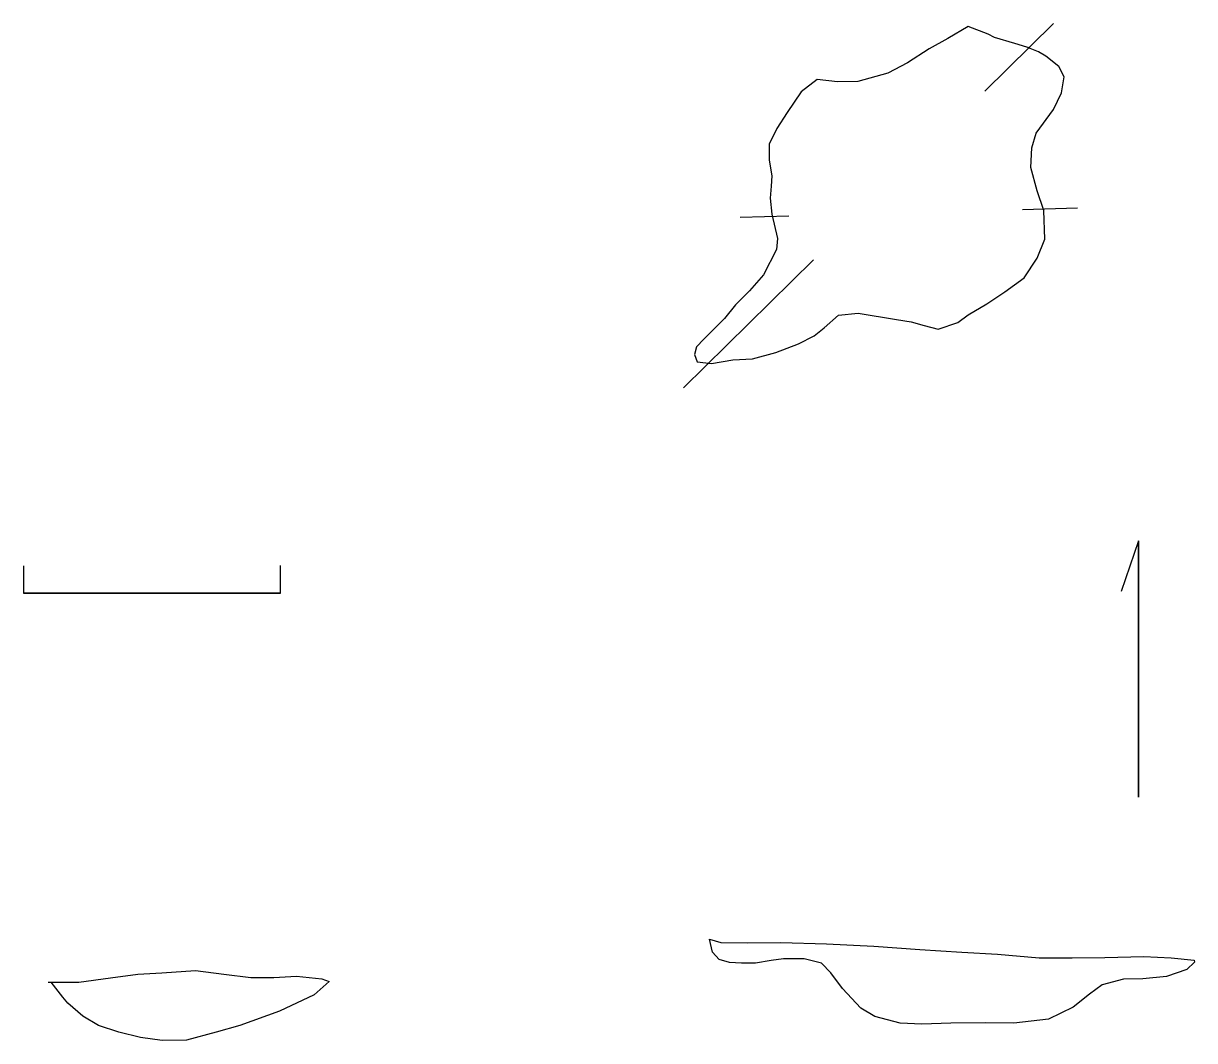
# Model space of a CAD drawing. Extents: x 23099 to 48034, y 11052 to 32707.
import ezdxf

# ---------------------------------------------------------------- set-up
doc = ezdxf.new("R2010")
doc.units = 0
doc.layers.add('LAYER1', color=7, linetype='CONTINUOUS')

msp = doc.modelspace()

# ---------------------------------------------------------------- linework, layer by layer
at = {"layer": 'LAYER1', "color": 3, "linetype": 'CONTINUOUS'}
for points in [[(45032.9048, 32707.0625), (43565.278, 31262.0428)], [(44370.8201, 28746.3488), (45540.5097, 28778.6891)], [(38356.858, 28580.0628), (39394.1317, 28608.7314)], [(39922.3183, 27675.2051), (37154.0775, 24949.6122)]]:
    msp.add_lwpolyline(points, dxfattribs=at)
at = {"layer": 'LAYER1', "color": 7, "linetype": 'CONTINUOUS'}
for points in [[(44525.3047, 32188.4352), (44459.0943, 32199.4719), (44205.299, 32276.7046), (43774.9411, 32409.1254), (43642.5251, 32475.331), (43212.1719, 32640.8522), (42781.8093, 32387.0568), (42384.5565, 32166.3524), (41921.0982, 31868.4153), (41501.7674, 31647.7251), (40861.7608, 31471.1625), (40431.4029, 31460.1402), (40001.045, 31515.3091), (39658.966, 31250.4724), (39361.0265, 30809.0755), (39140.3364, 30467.0084), (38974.8152, 30135.9661), (38974.8152, 29793.8823), (39029.9841, 29462.8376), (39018.9451, 29242.1474), (38996.879, 28988.3378), (39029.9841, 28646.2707), (39151.3778, 28127.6268), (39129.2973, 27895.9119), (38853.4239, 27355.2018), (38555.4844, 27013.1204), (38257.5449, 26715.1809), (38025.8157, 26428.2828), (37805.1256, 26207.576), (37584.4354, 25986.8858), (37429.9366, 25821.3647), (37385.8091, 25655.8435), (37440.978, 25501.3613), (37749.9566, 25468.2562), (38202.3759, 25545.4913), (38621.7091, 25567.5693), (39118.2726, 25699.9877), (39603.7971, 25887.5726), (39934.8418, 26053.0938), (40144.4881, 26229.6564), (40453.4667, 26494.4908), (40872.7975, 26538.6183), (41689.3667, 26406.2023), (41998.3452, 26351.0334), (42274.2043, 26273.8006), (42572.1415, 26196.5512), (42991.477, 26340.0086), (43212.1719, 26505.5155), (43609.4199, 26737.2447), (43995.6312, 26991.0543), (44403.9253, 27288.9938), (44679.7844, 27708.3103), (44845.3199, 28116.602), (44823.2418, 28723.5035), (44679.7844, 29142.8366), (44547.3684, 29639.4002), (44569.4465, 30058.7166), (44657.7206, 30367.6952), (45032.9048, 30875.2835), (45198.4308, 31228.4086), (45253.5949, 31570.4924), (45143.2618, 31791.1825), (44867.3836, 32011.8727), (44712.8896, 32100.1468), (44459.0943, 32199.4719)], [(46842.6678, 21694.8343), (46468.5558, 20615.2106)], [(46842.6678, 21694.8343), (46842.6678, 16232.6213)], [(46842.6678, 16232.6213), (46842.6678, 21694.8343)], [(23099.3458, 21160.5431), (23099.3458, 20576.344)], [(28572.5954, 20576.344), (28572.5954, 21166.2116)], [(23099.3458, 20576.344), (28572.5954, 20576.344)], [(28572.5954, 20576.344), (23099.3458, 20576.344)], [(37705.0475, 13208.6671), (37947.8181, 13142.458), (38521.6144, 13131.4177), (39227.8457, 13142.458), (40198.9089, 13109.354), (41203.0774, 13065.2097), (42185.1677, 12987.9603), (43078.984, 12932.7926), (43840.389, 12888.6483), (44723.1638, 12811.4144), (45429.3951, 12811.4144), (46124.5849, 12822.4392), (46952.1908, 12844.5196), (47537.0285, 12811.4144), (48022.5553, 12767.2702), (48033.592, 12723.126), (47868.0708, 12568.645), (47437.7177, 12414.1629), (46930.1127, 12370.0187), (46521.8377, 12358.9784), (46069.416, 12237.6015), (45793.5426, 12038.9763), (45451.4588, 11763.1018), (44921.7901, 11509.3064), (44182.468, 11421.0335), (43586.5746, 11432.0582), (42847.2524, 11421.0335), (42229.2953, 11398.9542), (41765.8369, 11421.0335), (41225.1411, 11564.4754), (40927.204, 11741.0368), (40540.9927, 12160.3533), (40287.1831, 12491.3968), (40088.5567, 12701.0622), (39724.4092, 12789.3352), (39283.0146, 12789.3352), (39018.1803, 12756.2312), (38687.1355, 12701.0622), (38389.2127, 12701.0622), (38135.4031, 12712.1024), (37914.7129, 12778.3104), (37771.2555, 12932.7926), (37705.0475, 13208.6671)], [(23627.0774, 12298.9702), (23693.2853, 12298.9702), (24278.1397, 12298.9702), (24951.2491, 12387.2432), (25536.0868, 12464.4914), (26043.6917, 12497.5954), (26760.9477, 12541.7241), (27367.8635, 12464.4914), (27941.6788, 12398.2822), (28427.2032, 12398.2822), (28912.742, 12420.3472), (29453.4354, 12365.1782), (29607.9176, 12309.9938), (29287.9143, 12023.0957), (28548.5802, 11681.0119), (27709.9472, 11372.0488), (27202.3423, 11228.5914), (26573.3604, 11063.0702), (26054.7331, 11052.03), (25591.2724, 11118.2392), (25127.8117, 11228.5914), (24697.4562, 11372.0488), (24366.4114, 11570.6752), (24046.3938, 11846.5331), (23936.0559, 11978.9514), (23693.2853, 12298.9702)]]:
    msp.add_lwpolyline(points, dxfattribs=at)

doc.saveas('drawing.dxf')
